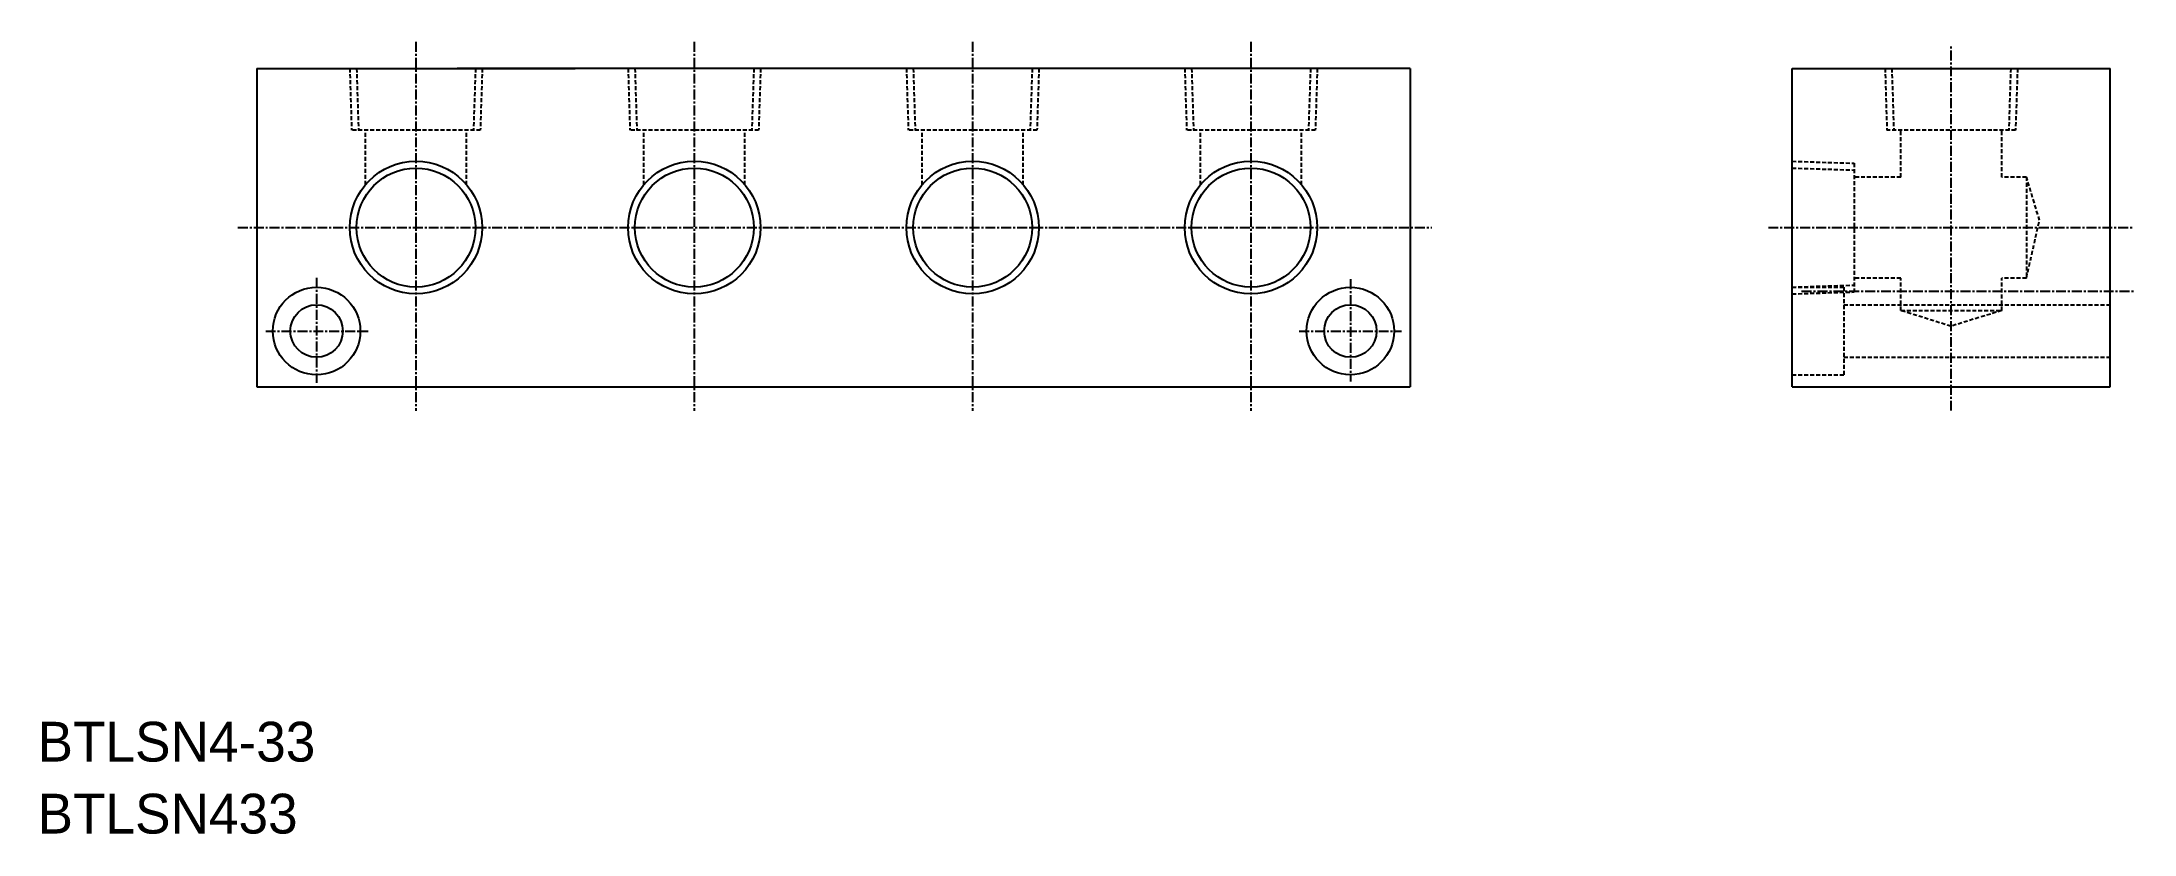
# Model space of a CAD drawing. Extents: x 1568 to 1831, y 5172 to 5272.
import ezdxf

# ---------------------------------------------------------------- set-up
doc = ezdxf.new("R2010")
doc.units = 0
doc.linetypes.add('CENTER', pattern=[2, 1.25, -0.25, 0.25, -0.25])
doc.linetypes.add('DASHED', pattern=[0.75, 0.5, -0.25])
doc.layers.get('0').update_dxf_attribs({"linetype": 'CONTINUOUS'})
doc.layers.add('CENTER', color=1, linetype='CENTER')

msp = doc.modelspace()

# ---------------------------------------------------------------- linework, layer by layer
at = {"color": 7, "linetype": 'CONTINUOUS'}
for p, q in [((1594.59, 5268.56), (1634.59, 5268.56)), ((1594.59, 5268.56), (1594.59, 5228.56)), ((1739.59, 5268.56), (1739.59, 5228.56)), ((1787.65, 5268.56), (1827.65, 5268.56)), ((1787.65, 5228.56), (1787.65, 5268.56)), ((1827.65, 5228.56), (1827.65, 5268.56)), ((1594.59, 5228.56), (1739.59, 5228.56)), ((1649.59, 5228.56), (1649.59, 5228.56)), ((1787.65, 5228.56), (1827.65, 5228.56))]:
    msp.add_line(p, q, dxfattribs=at)
at = {"color": 3, "linetype": 'DASHED'}
for p, q in [((1606.26, 5268.56), (1606.5, 5260.79)), ((1607.12, 5268.56), (1607.36, 5260.79)), ((1622.07, 5268.56), (1621.82, 5260.79)), ((1622.92, 5268.56), (1622.68, 5260.79)), ((1641.26, 5268.56), (1641.5, 5260.79)), ((1642.12, 5268.56), (1642.36, 5260.79)), ((1657.07, 5268.56), (1656.82, 5260.79)), ((1657.92, 5268.56), (1657.68, 5260.79)), ((1676.26, 5268.56), (1676.5, 5260.79)), ((1677.12, 5268.56), (1677.36, 5260.79)), ((1692.07, 5268.56), (1691.82, 5260.79)), ((1692.92, 5268.56), (1692.68, 5260.79)), ((1711.26, 5268.56), (1711.5, 5260.79)), ((1712.12, 5268.56), (1712.36, 5260.79)), ((1727.07, 5268.56), (1726.82, 5260.79)), ((1727.92, 5268.56), (1727.68, 5260.79)), ((1799.32, 5268.56), (1799.56, 5260.79)), ((1800.17, 5268.56), (1800.42, 5260.79)), ((1815.12, 5268.56), (1814.88, 5260.79)), ((1815.98, 5268.56), (1815.73, 5260.79)), ((1614.59, 5260.79), (1606.5, 5260.79)), ((1608.24, 5253.95), (1608.24, 5260.79)), ((1622.68, 5260.79), (1614.59, 5260.79)), ((1620.94, 5253.95), (1620.94, 5260.79)), ((1649.59, 5260.79), (1641.5, 5260.79)), ((1643.24, 5253.95), (1643.24, 5260.79)), ((1657.68, 5260.79), (1649.59, 5260.79)), ((1655.94, 5253.95), (1655.94, 5260.79)), ((1684.59, 5260.79), (1676.5, 5260.79)), ((1678.24, 5253.95), (1678.24, 5260.79)), ((1692.68, 5260.79), (1684.59, 5260.79)), ((1690.94, 5253.95), (1690.94, 5260.79)), ((1719.59, 5260.79), (1711.5, 5260.79)), ((1713.24, 5253.95), (1713.24, 5260.79)), ((1727.68, 5260.79), (1719.59, 5260.79)), ((1725.94, 5253.95), (1725.94, 5260.79)), ((1815.73, 5260.79), (1799.56, 5260.79)), ((1801.3, 5254.91), (1801.3, 5260.79)), ((1814, 5254.91), (1814, 5260.79)), ((1787.65, 5256.89), (1795.42, 5256.64)), ((1787.65, 5256.03), (1795.42, 5255.79)), ((1795.42, 5256.64), (1795.42, 5240.47)), ((1801.3, 5254.91), (1795.42, 5254.91)), ((1817.1, 5254.91), (1814, 5254.91)), ((1817.1, 5254.91), (1817.1, 5242.21)), ((1818.75, 5249.48), (1817.1, 5254.91)), ((1817.1, 5242.21), (1818.75, 5249.48)), ((1787.65, 5241.08), (1795.42, 5241.33)), ((1787.65, 5241.06), (1794.15, 5241.06)), ((1794.15, 5241.06), (1794.15, 5230.06)), ((1801.3, 5242.21), (1795.42, 5242.21)), ((1801.3, 5238.14), (1801.3, 5242.21)), ((1814, 5238.14), (1814, 5242.21)), ((1817.1, 5242.21), (1814, 5242.21)), ((1787.65, 5240.23), (1795.42, 5240.47)), ((1794.15, 5238.86), (1827.65, 5238.86)), ((1801.3, 5238.14), (1814, 5238.14)), ((1807.61, 5236.16), (1801.3, 5238.14)), ((1814, 5238.14), (1807.61, 5236.16)), ((1794.15, 5232.26), (1827.65, 5232.26)), ((1787.65, 5230.06), (1794.15, 5230.06))]:
    msp.add_line(p, q, dxfattribs=at)
msp.add_line((1739.59, 5268.56), (1619.77, 5268.56))
at = {"color": 3, "linetype": 'CONTINUOUS'}
for centre in [(1614.59, 5248.56), (1649.59, 5248.56), (1684.59, 5248.56), (1719.59, 5248.56)]:
    msp.add_circle(centre, 8.33, dxfattribs=at)
at = {"color": 7, "linetype": 'CONTINUOUS'}
for centre, radius in [((1614.59, 5248.56), 7.47), ((1649.59, 5248.56), 7.47), ((1684.59, 5248.56), 7.47), ((1719.59, 5248.56), 7.47), ((1602.09, 5235.56), 5.5), ((1732.09, 5235.56), 5.5), ((1602.09, 5235.56), 3.3), ((1732.09, 5235.56), 3.3)]:
    msp.add_circle(centre, radius, dxfattribs=at)
at = {"layer": 'CENTER', "color": 1, "linetype": 'CENTER'}
for p, q in [((1614.59, 5271.89), (1614.59, 5225.54)), ((1649.59, 5271.89), (1649.59, 5225.54)), ((1684.59, 5271.89), (1684.59, 5225.54)), ((1719.59, 5271.89), (1719.59, 5225.54)), ((1807.65, 5225.56), (1807.65, 5271.56)), ((1592.19, 5248.56), (1742.33, 5248.56)), ((1784.65, 5248.56), (1830.65, 5248.56)), ((1602.09, 5242.23), (1602.09, 5229.05)), ((1732.09, 5242.07), (1732.09, 5229.21)), ((1788.82, 5240.56), (1830.65, 5240.56)), ((1595.69, 5235.56), (1608.56, 5235.56)), ((1725.65, 5235.56), (1738.52, 5235.56))]:
    msp.add_line(p, q, dxfattribs=at)

# ---------------------------------------------------------------- texts
at = {"color": 7, "linetype": 'CONTINUOUS'}
for s, p in [('BTLSN4-33', (1567, 5181.47)), ('BTLSN433', (1567, 5172.43))]:
    msp.add_text(s, height=5, dxfattribs=at).set_placement(p)

doc.saveas('drawing.dxf')
